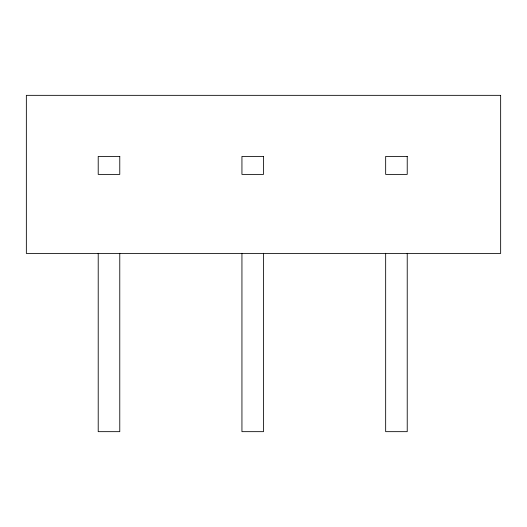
<?xml version="1.0" encoding="UTF-8"?>
<svg xmlns="http://www.w3.org/2000/svg" width="527" height="527" viewBox="0 0 527 527"><rect width="100%" height="100%" fill="white"/><g stroke="black" fill="none" stroke-linecap="round" stroke-linejoin="round"><path stroke-width="0.79" d="M407.226 253.296L407.226 431.659L385.665 431.659L385.665 253.296M263.5 253.296L263.5 431.659L241.939 431.659L241.939 253.296M119.774 253.296L119.774 431.659L98.213 431.659L98.213 253.296M500.65 95.341L26.35 95.341L26.35 253.441L500.65 253.441L500.65 95.341M119.774 156.42L98.213 156.42L98.213 174.391L119.774 174.391L119.774 156.42M263.5 156.42L241.939 156.42L241.939 174.391L263.5 174.391L263.5 156.42M407.226 156.42L385.665 156.42L385.665 174.391L407.226 174.391L407.226 156.42"/></g></svg>
